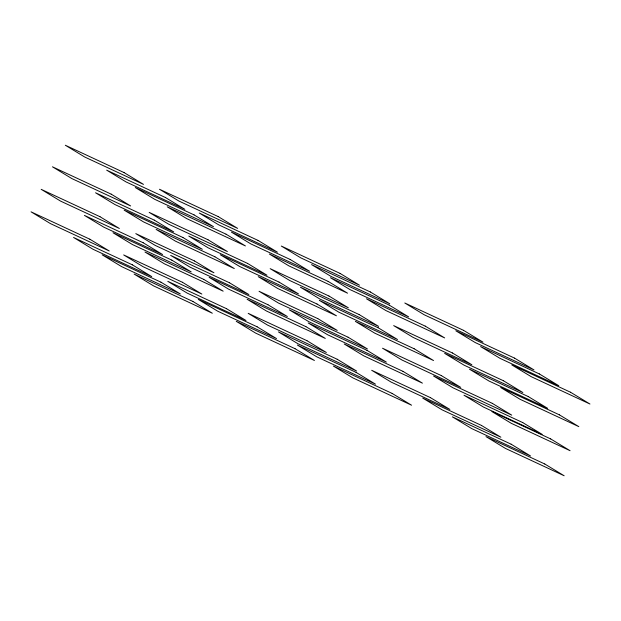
<?xml version="1.0" encoding="UTF-8"?>
<svg xmlns="http://www.w3.org/2000/svg" width="621" height="621" viewBox="0 0 621 621"><rect width="100%" height="100%" fill="white"/><g stroke="black" fill="none" stroke-linecap="round" stroke-linejoin="round"><path stroke-width="0.93" d="M463.553 330.349L404.791 302.994L424.213 314.777L482.975 342.132L463.553 330.349M124.076 172.599L65.314 145.236L84.735 157.02L143.498 184.383L124.076 172.599M218.212 216.605L159.457 189.25L178.879 201.033L237.641 228.388L218.212 216.605M340.06 273.403L281.297 246.048L300.727 257.831L359.481 285.186L340.06 273.403M514.568 358.131L455.806 330.776L475.228 342.559L533.99 369.914L514.568 358.131M370.318 291.971L311.556 264.616L330.977 276.399L389.74 303.754L370.318 291.971M258.002 240.397L199.24 213.034L218.662 224.818L277.424 252.18L258.002 240.397M165.427 197.517L106.665 170.154L126.086 181.937L184.848 209.3L165.427 197.517M539.362 373.943L480.6 346.58L500.029 358.364L558.784 385.726L539.362 373.943M389.212 305.097L330.45 277.742L349.879 289.526L408.634 316.881L389.212 305.097M290.186 259.485L231.423 232.13L250.845 243.913L309.607 271.268L290.186 259.485M194.039 214.882L135.285 187.526L154.707 199.31L213.469 226.665L194.039 214.882M570.528 392.239L511.766 364.884L531.188 376.66L589.95 404.023L570.528 392.239M425.253 326.134L366.491 298.779L385.913 310.562L444.675 337.917L425.253 326.134M328.129 281.398L269.367 254.043L288.796 265.827L347.55 293.182L328.129 281.398M226.005 234.156L167.243 206.801L186.665 218.584L245.427 245.939L226.005 234.156M111.213 194.163L52.451 166.808L71.881 178.592L130.635 205.947L111.213 194.163M452.422 352.969L393.66 325.606L413.089 337.389L471.844 364.752L452.422 352.969M207.95 239.745L149.187 212.39L168.609 224.173L227.371 251.528L207.95 239.745M328.936 296.015L270.174 268.66L289.596 280.444L348.358 307.799L328.936 296.015M503.437 380.751L444.675 353.388L464.097 365.171L522.859 392.534L503.437 380.751M359.186 314.591L300.432 287.228L319.854 299.012L378.616 326.374L359.186 314.591M154.295 220.129L95.533 192.774L114.955 204.557L173.717 231.912L154.295 220.129M247.546 263.413L188.784 236.058L208.206 247.841L266.968 275.196L247.546 263.413M528.238 396.555L469.476 369.2L488.898 380.983L547.66 408.339L528.238 396.555M378.088 327.717L319.326 300.354L338.748 312.138L397.51 339.501L378.088 327.717M279.062 282.105L220.3 254.742L239.722 266.525L298.484 293.888L279.062 282.105M182.916 237.501L124.153 210.139L143.575 221.922L202.337 249.285L182.916 237.501M559.397 414.851L500.635 387.496L520.064 399.28L578.819 426.635L559.397 414.851M414.129 348.754L355.367 321.391L374.789 333.174L433.551 360.537L414.129 348.754M317.005 304.011L258.243 276.655L277.665 288.439L336.427 315.794L317.005 304.011M214.882 256.776L156.119 229.421L175.541 241.196L234.303 268.559L214.882 256.776M441.298 375.581L382.536 348.226L401.958 360.009L460.72 387.364L441.298 375.581M99.942 216.69L41.18 189.335L60.602 201.119L119.364 228.474L99.942 216.69M194.544 260.983L135.782 233.62L155.203 245.404L213.966 272.766L194.544 260.983M317.805 318.635L259.042 291.272L278.464 303.056L337.226 330.419L317.805 318.635M492.306 403.363L433.551 376.008L452.973 387.791L511.735 415.146L492.306 403.363M348.063 337.203L289.301 309.848L308.722 321.631L367.485 348.986L348.063 337.203M229.428 282.749L170.666 255.394L190.088 267.177L248.85 294.533L229.428 282.749M143.164 242.749L84.409 215.386L103.831 227.17L162.593 254.525L143.164 242.749M522.742 422.59L463.98 395.235L483.402 407.019L542.164 434.374L522.742 422.59M366.957 350.329L308.195 322.974L327.616 334.758L386.378 362.113L366.957 350.329M267.93 304.717L209.168 277.362L228.59 289.145L287.352 316.5L267.93 304.717M171.784 260.114L113.022 232.759L132.452 244.542L191.206 271.897L171.784 260.114M550.648 438.907L491.886 411.552L511.308 423.336L570.07 450.691L550.648 438.907M402.998 371.366L344.236 344.011L363.658 355.794L422.42 383.149L402.998 371.366M305.874 326.63L247.111 299.268L266.533 311.051L325.295 338.414L305.874 326.63M203.75 279.388L144.988 252.033L164.41 263.816L223.172 291.171L203.75 279.388M89.812 239.194L31.05 211.839L50.472 223.622L109.234 250.977L89.812 239.194M182.427 282.276L123.664 254.92L143.086 266.704L201.848 294.059L182.427 282.276M430.438 397.642L371.676 370.287L391.098 382.07L449.86 409.425L430.438 397.642M306.953 340.696L248.19 313.341L267.612 325.125L326.374 352.48L306.953 340.696M481.454 425.424L422.691 398.069L442.113 409.852L500.875 437.207L481.454 425.424M337.203 359.264L278.441 331.909L297.87 343.692L356.625 371.048L337.203 359.264M132.312 264.81L73.55 237.455L92.971 249.238L151.734 276.593L132.312 264.81M226.564 308.707L167.802 281.344L187.224 293.128L245.986 320.483L226.564 308.707M511.114 444.186L452.352 416.831L471.774 428.614L530.536 455.969L511.114 444.186M356.097 372.39L297.343 345.035L316.764 356.819L375.526 384.174L356.097 372.39M257.071 326.778L198.316 299.423L217.738 311.206L276.5 338.561L257.071 326.778M160.932 282.175L102.17 254.82L121.592 266.603L180.354 293.958L160.932 282.175M544.741 463.98L485.987 436.617L505.409 448.401L564.163 475.764L544.741 463.98M392.138 393.427L333.384 366.072L352.806 377.855L411.568 405.21L392.138 393.427M295.022 348.691L236.259 321.336L255.681 333.12L314.443 360.475L295.022 348.691M192.89 301.457L134.136 274.094L153.558 285.877L212.32 313.232L192.89 301.457"/></g></svg>
